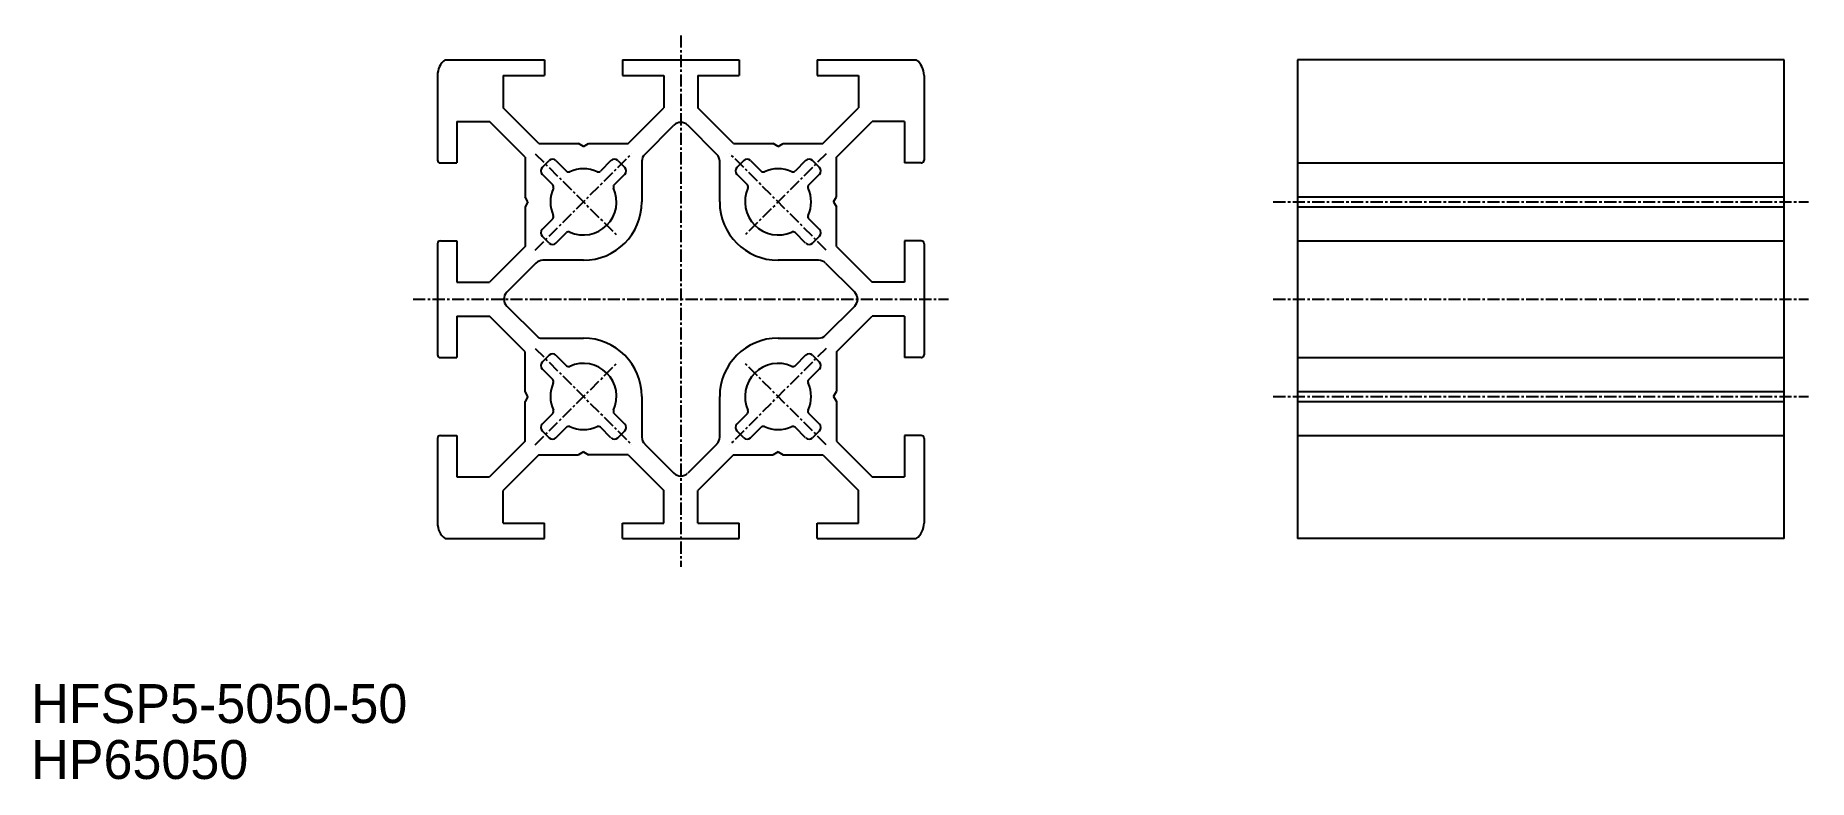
# Model space of a CAD drawing. Extents: x 0 to 183, y 0 to 76.
import ezdxf

# ---------------------------------------------------------------- set-up
doc = ezdxf.new("R2010")
doc.units = 0
doc.linetypes.add('CENTER', pattern=[2, 1.25, -0.25, 0.25, -0.25])
doc.layers.get('0').update_dxf_attribs({"linetype": 'CONTINUOUS'})
doc.layers.add('CENTER', color=1, linetype='CENTER')

msp = doc.modelspace()

# ---------------------------------------------------------------- linework, layer by layer
at = {"color": 7, "linetype": 'CONTINUOUS'}
for p, q in [((42.55, 73.9), (52.75, 73.9)), ((52.75, 73.9), (52.75, 72.3)), ((60.75, 73.9), (72.75, 73.9)), ((60.75, 73.9), (60.75, 72.3)), ((72.75, 73.9), (72.75, 72.3)), ((80.75, 73.9), (90.95, 73.9)), ((80.75, 73.9), (80.75, 72.3)), ((180.14, 73.9), (130.14, 73.9)), ((130.14, 73.9), (130.14, 24.7)), ((180.14, 24.7), (180.14, 73.9)), ((41.75, 72.3), (41.75, 63.6)), ((48.5, 72.3), (48.5, 68.96)), ((48.5, 72.3), (52.75, 72.3)), ((60.75, 72.3), (65, 72.3)), ((65, 72.3), (65, 68.96)), ((68.5, 72.3), (68.5, 68.96)), ((68.5, 72.3), (72.75, 72.3)), ((80.75, 72.3), (85, 72.3)), ((85, 72.3), (85, 68.96)), ((91.75, 72.3), (91.75, 63.6)), ((43.75, 67.55), (47.09, 67.55)), ((43.75, 67.55), (43.75, 63.3)), ((50.75, 63.88), (47.09, 67.55)), ((52.17, 65.3), (48.5, 68.96)), ((61.34, 65.3), (65, 68.96)), ((72.17, 65.3), (68.5, 68.96)), ((81.34, 65.3), (85, 68.96)), ((82.75, 63.88), (86.42, 67.55)), ((89.75, 67.55), (86.42, 67.55)), ((89.75, 67.55), (89.75, 63.3)), ((63.05, 64.18), (66.05, 67.18)), ((70.46, 64.18), (67.46, 67.18)), ((50.75, 63.88), (50.75, 59.82)), ((52.17, 65.3), (56.23, 65.3)), ((56.75, 65), (56.23, 65.3)), ((56.75, 65), (57.27, 65.3)), ((57.27, 65.3), (61.34, 65.3)), ((72.17, 65.3), (76.23, 65.3)), ((76.75, 65), (76.23, 65.3)), ((76.75, 65), (77.27, 65.3)), ((77.27, 65.3), (81.34, 65.3)), ((82.75, 59.82), (82.75, 63.88)), ((42.05, 63.3), (43.75, 63.3)), ((52.51, 62.83), (53.22, 63.54)), ((52.51, 62.13), (53.6, 61.04)), ((53.92, 63.54), (55.01, 62.46)), ((59.58, 63.54), (58.5, 62.46)), ((61, 62.13), (59.91, 61.04)), ((60.29, 63.54), (61, 62.83)), ((62.75, 63.47), (62.75, 59.3)), ((70.75, 59.3), (70.75, 63.47)), ((73.22, 63.54), (72.51, 62.83)), ((72.51, 62.13), (73.6, 61.04)), ((73.92, 63.54), (75.01, 62.46)), ((79.58, 63.54), (78.5, 62.46)), ((81, 62.13), (79.91, 61.04)), ((81, 62.83), (80.29, 63.54)), ((91.45, 63.3), (89.75, 63.3)), ((130.14, 63.3), (180.14, 63.3)), ((51.05, 59.3), (50.75, 59.82)), ((51.05, 59.3), (50.75, 58.78)), ((50.75, 58.78), (50.75, 54.71)), ((82.45, 59.3), (82.75, 59.82)), ((82.45, 59.3), (82.75, 58.78)), ((82.75, 54.71), (82.75, 58.78)), ((130.14, 59.82), (180.14, 59.82)), ((130.14, 58.78), (180.14, 58.78)), ((52.51, 56.47), (53.6, 57.56)), ((81, 56.47), (79.91, 57.56)), ((41.75, 55), (41.75, 43.6)), ((42.05, 55.3), (43.75, 55.3)), ((43.75, 55.3), (43.75, 51.05)), ((50.75, 54.71), (47.09, 51.05)), ((53.22, 55.06), (52.51, 55.76)), ((53.92, 55.06), (55.01, 56.14)), ((79.58, 55.06), (78.5, 56.14)), ((80.29, 55.06), (81, 55.76)), ((82.75, 54.71), (86.42, 51.05)), ((91.45, 55.3), (89.75, 55.3)), ((89.75, 55.3), (89.75, 51.05)), ((91.75, 55), (91.75, 43.6)), ((130.14, 55.3), (180.14, 55.3)), ((51.87, 53.01), (48.87, 50.01)), ((56.75, 53.3), (52.58, 53.3)), ((80.92, 53.3), (76.75, 53.3)), ((81.63, 53.01), (84.63, 50.01)), ((43.75, 51.05), (47.09, 51.05)), ((89.75, 51.05), (86.42, 51.05)), ((43.75, 47.55), (47.09, 47.55)), ((43.75, 47.55), (43.75, 43.3)), ((50.75, 43.88), (47.09, 47.55)), ((52.08, 45.39), (48.87, 48.59)), ((81.63, 45.59), (84.63, 48.59)), ((82.75, 43.88), (86.42, 47.55)), ((89.75, 47.55), (86.42, 47.55)), ((89.75, 47.55), (89.75, 43.3)), ((50.75, 39.82), (50.75, 43.88)), ((52.29, 45.3), (56.75, 45.3)), ((76.75, 45.3), (80.92, 45.3)), ((82.75, 43.88), (82.75, 39.82)), ((42.05, 43.3), (43.75, 43.3)), ((53.22, 43.54), (52.51, 42.83)), ((52.51, 42.13), (53.6, 41.04)), ((53.92, 43.54), (55.01, 42.46)), ((79.58, 43.54), (78.5, 42.46)), ((81, 42.13), (79.91, 41.04)), ((80.29, 43.54), (81, 42.83)), ((91.45, 43.3), (89.75, 43.3)), ((130.14, 43.3), (180.14, 43.3)), ((51.05, 39.3), (50.75, 39.82)), ((51.05, 39.3), (50.75, 38.78)), ((50.75, 34.71), (50.75, 38.78)), ((62.75, 39.3), (62.75, 35.13)), ((70.75, 35.13), (70.75, 39.3)), ((82.45, 39.3), (82.75, 39.82)), ((82.45, 39.3), (82.75, 38.78)), ((82.75, 38.78), (82.75, 34.71)), ((130.14, 39.82), (180.14, 39.82)), ((130.14, 38.78), (180.14, 38.78)), ((52.51, 36.47), (53.6, 37.56)), ((61, 36.47), (59.91, 37.56)), ((72.51, 36.47), (73.6, 37.56)), ((81, 36.47), (79.91, 37.56)), ((41.75, 35), (41.75, 26.3)), ((42.05, 35.3), (43.75, 35.3)), ((43.75, 35.3), (43.75, 31.05)), ((50.75, 34.71), (47.09, 31.05)), ((52.51, 35.76), (53.22, 35.06)), ((53.92, 35.06), (55.01, 36.14)), ((59.58, 35.06), (58.5, 36.14)), ((60.29, 35.06), (61, 35.76)), ((73.22, 35.06), (72.51, 35.76)), ((73.92, 35.06), (75.01, 36.14)), ((79.58, 35.06), (78.5, 36.14)), ((81, 35.76), (80.29, 35.06)), ((82.75, 34.71), (86.42, 31.05)), ((91.45, 35.3), (89.75, 35.3)), ((89.75, 35.3), (89.75, 31.05)), ((91.75, 35), (91.75, 26.3)), ((130.14, 35.3), (180.14, 35.3)), ((52.17, 33.3), (48.5, 29.63)), ((52.17, 33.3), (56.23, 33.3)), ((56.75, 33.6), (56.23, 33.3)), ((56.75, 33.6), (57.27, 33.3)), ((61.34, 33.3), (57.27, 33.3)), ((61.34, 33.3), (65, 29.63)), ((63.05, 34.42), (66.05, 31.42)), ((70.46, 34.42), (67.46, 31.42)), ((72.17, 33.3), (68.5, 29.63)), ((72.17, 33.3), (76.23, 33.3)), ((76.75, 33.6), (76.23, 33.3)), ((76.75, 33.6), (77.27, 33.3)), ((77.27, 33.3), (81.34, 33.3)), ((81.34, 33.3), (85, 29.63)), ((43.75, 31.05), (47.09, 31.05)), ((86.42, 31.05), (89.75, 31.05)), ((48.5, 26.3), (48.5, 29.63)), ((65, 26.3), (65, 29.63)), ((68.5, 26.3), (68.5, 29.63)), ((85, 26.3), (85, 29.63)), ((48.5, 26.3), (52.75, 26.3)), ((52.75, 24.7), (52.75, 26.3)), ((60.75, 24.7), (60.75, 26.3)), ((60.75, 26.3), (65, 26.3)), ((68.5, 26.3), (72.75, 26.3)), ((72.75, 24.7), (72.75, 26.3)), ((80.75, 24.7), (80.75, 26.3)), ((80.75, 26.3), (85, 26.3)), ((42.55, 24.7), (52.75, 24.7)), ((60.75, 24.7), (72.75, 24.7)), ((80.75, 24.7), (90.95, 24.7)), ((180.14, 24.7), (130.14, 24.7))]:
    msp.add_line(p, q, dxfattribs=at)
for centre, radius, start, end in [((43.75, 72.3), 2, 126.8699, 180), ((89.75, 72.3), 2, 0, 53.1301), ((66.75, 66.47), 1, 45, 135), ((63.75, 63.47), 1, 135, 180), ((69.75, 63.47), 1, 0, 45), ((42.05, 63.6), 0.3, 180, 270), ((52.86, 62.48), 0.5, 135, 225), ((53.57, 63.19), 0.5, 45, 135), ((55.22, 62.67), 0.3, 225, 294.43), ((56.75, 59.3), 3.4, 65.5698, 114.4783), ((58.28, 62.67), 0.3, 245.5698, 315), ((59.94, 63.19), 0.5, 45, 135), ((60.64, 62.48), 0.5, 315, 45), ((72.86, 62.48), 0.5, 135, 225), ((73.57, 63.19), 0.5, 45, 135), ((75.22, 62.67), 0.3, 225, 294.4302), ((76.75, 59.3), 3.4, 65.5217, 114.4302), ((78.28, 62.67), 0.3, 245.57, 315), ((79.94, 63.19), 0.5, 45, 135), ((80.64, 62.48), 0.5, 315, 45), ((91.45, 63.6), 0.3, 270, 360), ((56.75, 59.3), 3.4, 155.522, 204.4302), ((53.38, 60.83), 0.3, 335.5701, 45), ((56.75, 59.3), 3.4, 245.5701, 24.4298), ((60.12, 60.83), 0.3, 135, 204.4298), ((76.75, 59.3), 3.4, 155.5702, 294.4299), ((73.38, 60.83), 0.3, 335.5702, 45), ((80.12, 60.83), 0.3, 135, 204.4299), ((76.75, 59.3), 3.4, 335.5698, 24.478), ((56.75, 59.3), 6, 270, 0), ((76.75, 59.3), 6, 180, 270), ((53.38, 57.77), 0.3, 314.9997, 24.4302), ((80.12, 57.77), 0.3, 155.5698, 225.0003), ((42.05, 55), 0.3, 90, 180), ((52.86, 56.12), 0.5, 135, 225), ((53.57, 55.41), 0.5, 225, 315), ((55.22, 55.93), 0.3, 65.5701, 135), ((78.28, 55.93), 0.3, 45, 114.4299), ((79.94, 55.41), 0.5, 225, 315), ((80.64, 56.12), 0.5, 315, 45), ((91.45, 55), 0.3, 360, 90), ((52.58, 52.3), 1, 90, 135), ((80.92, 52.3), 1, 45, 90), ((49.58, 49.3), 1, 135, 225), ((83.92, 49.3), 1, 315, 45), ((80.92, 46.3), 1, 270, 315), ((52.29, 45.6), 0.3, 225, 270), ((56.75, 39.3), 6, 0, 90), ((76.75, 39.3), 6, 90, 180), ((42.05, 43.6), 0.3, 180, 270), ((52.86, 42.48), 0.5, 135, 225), ((53.57, 43.19), 0.5, 45, 135), ((55.22, 42.67), 0.3, 225, 294.4299), ((56.75, 39.3), 3.4, 335.5702, 114.4299), ((76.75, 39.3), 3.4, 65.5701, 204.4298), ((78.28, 42.67), 0.3, 245.5701, 315), ((79.94, 43.19), 0.5, 45, 135), ((80.64, 42.48), 0.5, 315, 45), ((91.45, 43.6), 0.3, 270, 0), ((56.75, 39.3), 3.4, 155.5698, 204.478), ((53.38, 40.83), 0.3, 335.5698, 45.0003), ((80.12, 40.83), 0.3, 134.9997, 204.4302), ((76.75, 39.3), 3.4, 335.522, 24.4302), ((52.86, 36.12), 0.5, 135, 225), ((53.38, 37.77), 0.3, 315, 24.4299), ((60.12, 37.77), 0.3, 155.5702, 225), ((60.64, 36.12), 0.5, 315, 45), ((72.86, 36.12), 0.5, 135, 225), ((73.38, 37.77), 0.3, 315, 24.4298), ((80.12, 37.77), 0.3, 155.5701, 225), ((80.64, 36.12), 0.5, 315, 45), ((42.05, 35), 0.3, 90, 180), ((53.57, 35.41), 0.5, 225, 315), ((55.22, 35.93), 0.3, 65.57, 135), ((56.75, 39.3), 3.4, 245.5217, 294.4302), ((58.28, 35.93), 0.3, 45, 114.4302), ((59.94, 35.41), 0.5, 225, 315), ((63.75, 35.13), 1, 180, 225), ((69.75, 35.13), 1, 315, 0), ((73.57, 35.41), 0.5, 225, 315), ((75.22, 35.93), 0.3, 65.5698, 135), ((76.75, 39.3), 3.4, 245.5698, 294.4783), ((78.28, 35.93), 0.3, 45, 114.43), ((79.94, 35.41), 0.5, 225, 315), ((91.45, 35), 0.3, 0, 90), ((66.75, 32.13), 1, 225, 315), ((43.75, 26.3), 2, 180, 233.1302), ((89.75, 26.3), 2, 306.8698, 360)]:
    msp.add_arc(centre, radius, start, end, dxfattribs=at)
at = {"layer": 'CENTER', "color": 1, "linetype": 'CENTER'}
for p, q in [((66.75, 76.4), (66.75, 21.8)), ((51.8, 54.35), (61.7, 64.25)), ((51.8, 64.25), (60.22, 55.83)), ((81.7, 54.35), (71.8, 64.25)), ((81.7, 64.25), (73.29, 55.83)), ((127.64, 59.3), (182.64, 59.3)), ((39.25, 49.3), (94.25, 49.3)), ((127.64, 49.3), (182.64, 49.3)), ((51.8, 44.25), (61.7, 34.35)), ((81.7, 44.25), (71.8, 34.35)), ((51.8, 34.35), (60.22, 42.76)), ((81.7, 34.35), (73.29, 42.76)), ((127.64, 39.3), (182.64, 39.3))]:
    msp.add_line(p, q, dxfattribs=at)

# ---------------------------------------------------------------- texts
at = {"color": 7, "linetype": 'CONTINUOUS'}
for s, p in [('HFSP5-5050-50', (0, 5.75)), ('HP65050', (0, 0))]:
    msp.add_text(s, height=4, dxfattribs=at).set_placement(p)

doc.saveas('drawing.dxf')
